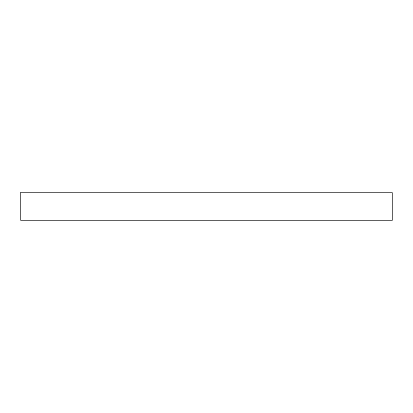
<?xml version="1.0" encoding="UTF-8"?>
<svg xmlns="http://www.w3.org/2000/svg" width="413" height="413" viewBox="0 0 413 413"><rect width="100%" height="100%" fill="white"/><g stroke="black" fill="none" stroke-linecap="round" stroke-linejoin="round"><path stroke-width="0.62" d="M20.65 192.664L20.65 220.335L392.35 220.335L392.35 192.664L20.65 192.664"/></g></svg>
